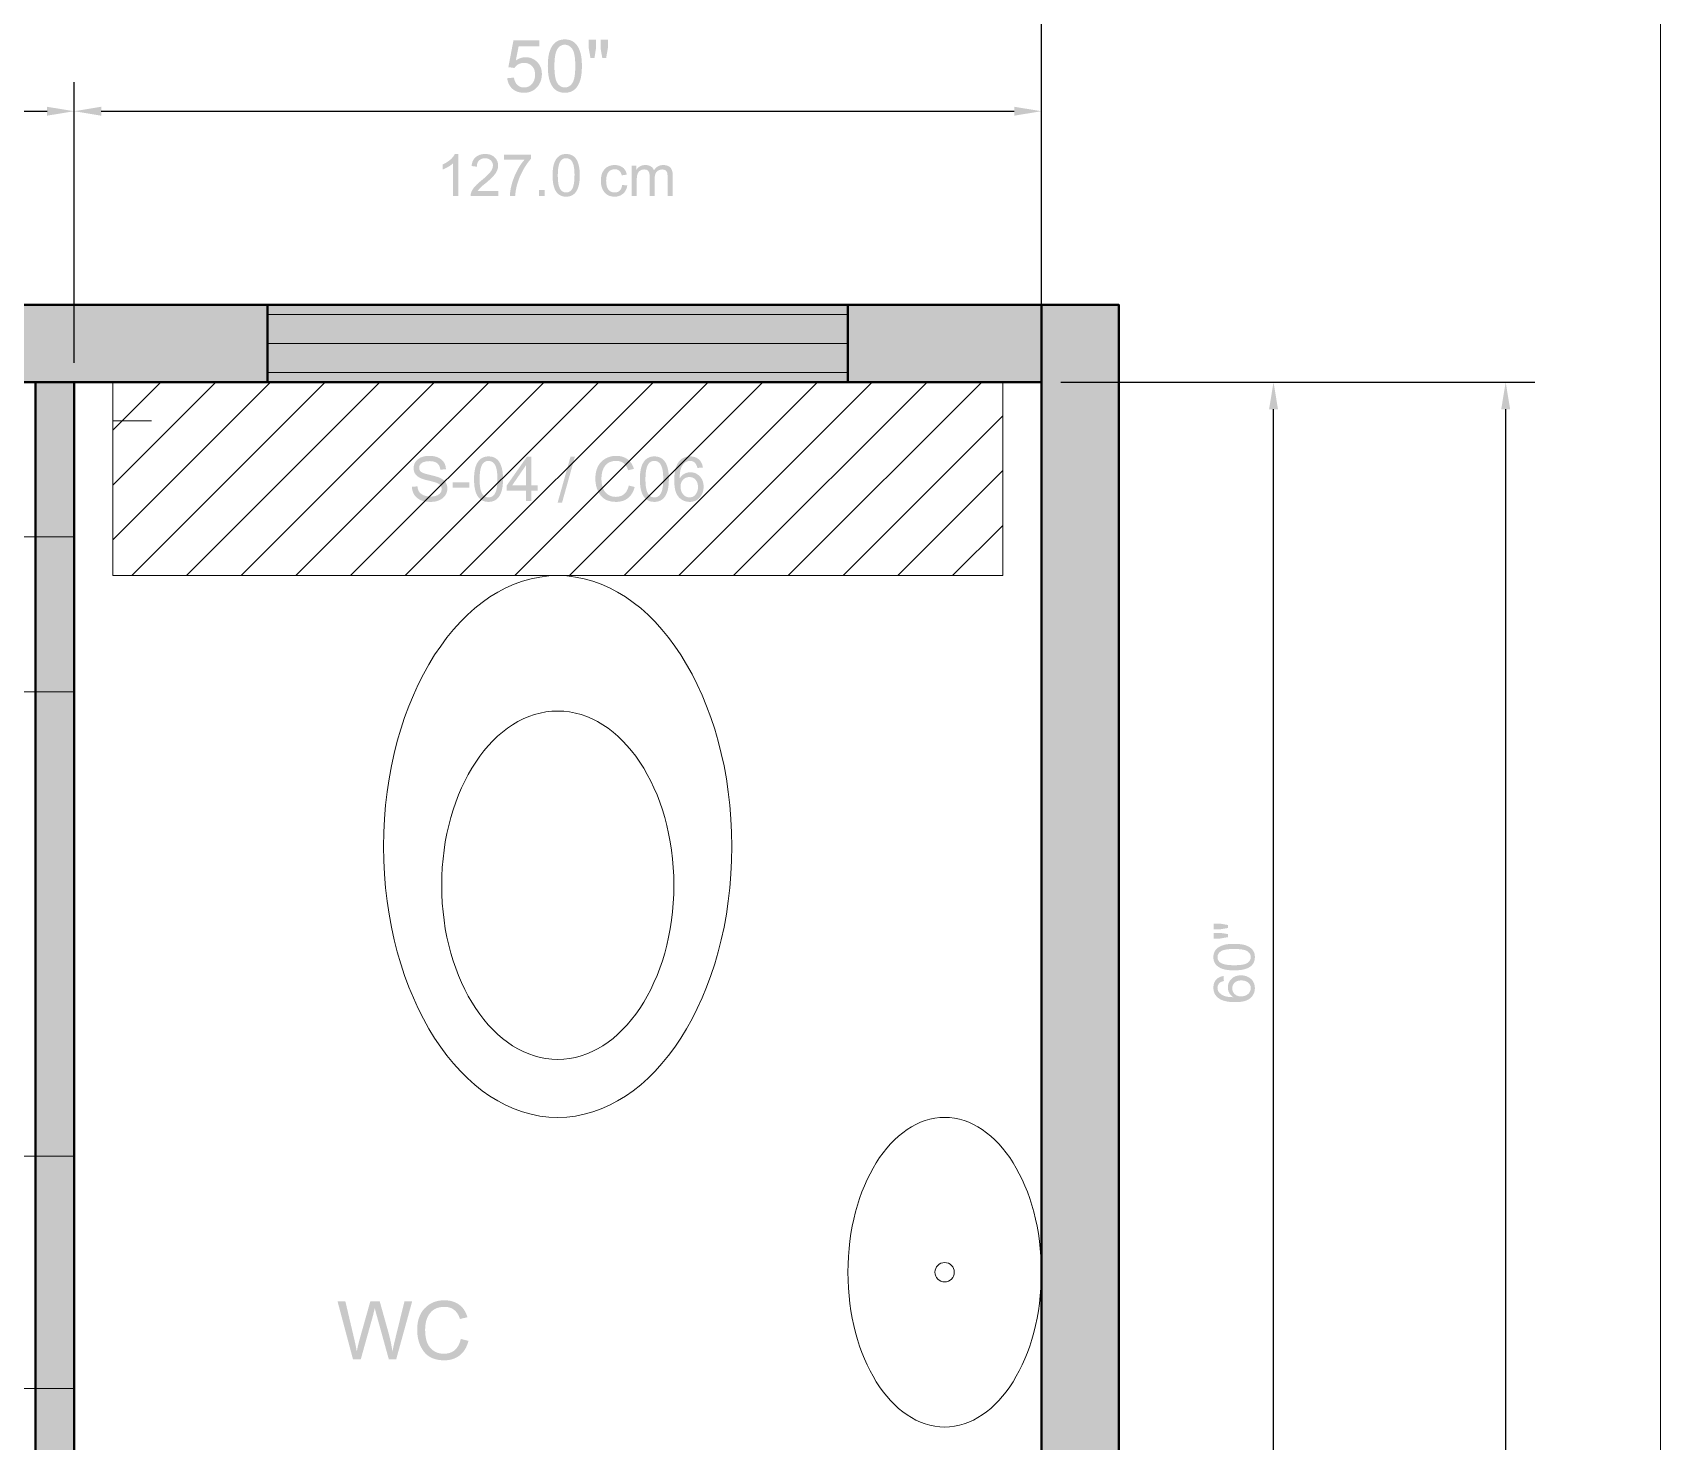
# Model space of a CAD drawing. Header units: inches. Extents: x 0 to 700, y 0 to 895.
# Drawn here: x 165.9 to 250, y 785.3 to 858.1 of the extents above; entities that cross this region are included whole.
import ezdxf

# ---------------------------------------------------------------- set-up
doc = ezdxf.new("R2010")
doc.units = ezdxf.units.IN
doc.header["$MEASUREMENT"] = 0
for name, color, linetype, lineweight in [('A-ANNO-TEXT', 7, 'Continuous', 13), ('A-DIMS-IMP', 7, 'Continuous', 13), ('A-DIMS-MET', 7, 'Continuous', 13), ('A-ELEV-LINE', 7, 'Continuous', 13), ('A-FIXT-PLMB', 7, 'Continuous', 18), ('A-FLOR-PATT', 7, 'Continuous', 13), ('A-GLAZ', 7, 'Continuous', 13), ('A-MILLWORK-STOR', 7, 'Continuous', 18), ('A-WALL-EXIST', 7, 'Continuous', 40), ('A-WALL-NEW', 7, 'Continuous', 40)]:
    doc.layers.add(name, color=color, linetype=linetype, lineweight=lineweight)

msp = doc.modelspace()

# ---------------------------------------------------------------- hatches: boundary and pattern name
at = {"layer": 'A-ANNO-TEXT'}
h = msp.add_hatch(color=7, dxfattribs=at)
h.paths.add_polyline_path([(186.928, 835.475), (186.922, 835.529), (186.911, 835.578), (186.897, 835.625), (186.879, 835.668), (186.858, 835.707), (186.832, 835.744), (186.803, 835.776), (186.77, 835.806), (186.733, 835.832), (186.693, 835.854), (186.648, 835.873), (186.6, 835.889), (186.548, 835.901), (186.493, 835.909), (186.433, 835.915), (186.37, 835.916), (186.258, 835.911), (186.156, 835.894), (186.066, 835.867), (185.987, 835.828), (185.952, 835.805), (185.923, 835.779), (185.897, 835.751), (185.876, 835.721), (185.86, 835.687), (185.849, 835.652), (185.842, 835.613), (185.84, 835.573), (185.841, 835.537), (185.847, 835.503), (185.856, 835.472), (185.868, 835.443), (185.884, 835.416), (185.904, 835.392), (185.927, 835.37), (185.953, 835.351), (185.985, 835.332), (186.023, 835.314), (186.068, 835.296), (186.119, 835.278), (186.177, 835.26), (186.241, 835.242), (186.312, 835.224), (186.389, 835.206), (186.525, 835.174), (186.648, 835.142), (186.758, 835.11), (186.855, 835.077), (186.942, 835.039), (187.022, 834.993), (187.096, 834.937), (187.164, 834.872), (187.194, 834.836), (187.22, 834.797), (187.242, 834.755), (187.26, 834.71), (187.274, 834.661), (187.284, 834.61), (187.29, 834.556), (187.292, 834.5), (187.289, 834.427), (187.278, 834.358), (187.259, 834.291), (187.233, 834.228), (187.2, 834.168), (187.16, 834.111), (187.112, 834.057), (187.056, 834.007), (186.995, 833.961), (186.929, 833.921), (186.859, 833.887), (186.784, 833.86), (186.705, 833.838), (186.621, 833.823), (186.533, 833.814), (186.44, 833.811), (186.323, 833.814), (186.213, 833.824), (186.111, 833.841), (186.017, 833.865), (185.93, 833.895), (185.85, 833.933), (185.779, 833.977), (185.715, 834.027), (185.658, 834.083), (185.609, 834.144), (185.566, 834.208), (185.531, 834.276), (185.502, 834.348), (185.481, 834.424), (185.467, 834.505), (185.46, 834.589), (185.749, 834.614), (185.756, 834.547), (185.77, 834.485), (185.788, 834.428), (185.812, 834.375), (185.841, 834.327), (185.876, 834.284), (185.916, 834.246), (185.962, 834.212), (186.011, 834.182), (186.063, 834.156), (186.118, 834.135), (186.175, 834.117), (186.234, 834.103), (186.296, 834.093), (186.361, 834.087), (186.428, 834.085), (186.49, 834.087), (186.55, 834.092), (186.606, 834.1), (186.659, 834.112), (186.709, 834.126), (186.756, 834.144), (186.8, 834.166), (186.841, 834.19), (186.878, 834.218), (186.91, 834.248), (186.937, 834.28), (186.96, 834.314), (186.977, 834.351), (186.989, 834.39), (186.997, 834.432), (186.999, 834.476), (186.996, 834.521), (186.989, 834.564), (186.976, 834.603), (186.958, 834.639), (186.935, 834.671), (186.906, 834.701), (186.873, 834.727), (186.834, 834.751), (186.79, 834.772), (186.738, 834.794), (186.679, 834.815), (186.614, 834.836), (186.541, 834.857), (186.461, 834.879), (186.375, 834.9), (186.281, 834.921), (186.188, 834.943), (186.101, 834.967), (186.021, 834.993), (185.947, 835.022), (185.881, 835.052), (185.821, 835.085), (185.768, 835.12), (185.722, 835.157), (185.682, 835.196), (185.647, 835.239), (185.618, 835.284), (185.594, 835.332), (185.575, 835.383), (185.562, 835.436), (185.554, 835.493), (185.551, 835.552), (185.554, 835.62), (185.564, 835.684), (185.581, 835.746), (185.605, 835.804), (185.635, 835.86), (185.673, 835.913), (185.717, 835.962), (185.767, 836.009), (185.824, 836.051), (185.885, 836.088), (185.952, 836.119), (186.023, 836.144), (186.099, 836.164), (186.18, 836.178), (186.266, 836.186), (186.357, 836.189), (186.451, 836.186), (186.539, 836.178), (186.623, 836.164), (186.703, 836.144), (186.777, 836.119), (186.847, 836.088), (186.913, 836.052), (186.973, 836.01), (187.028, 835.962), (187.076, 835.91), (187.117, 835.854), (187.151, 835.792), (187.179, 835.726), (187.199, 835.655), (187.213, 835.579), (187.22, 835.499), (186.928, 835.475)])
h.paths.add_polyline_path([(188.425, 834.54), (187.562, 834.54), (187.562, 834.824), (188.425, 834.824), (188.425, 834.54)])
h.paths.add_polyline_path([(189.421, 836.161), (189.512, 836.156), (189.597, 836.143), (189.676, 836.12), (189.749, 836.087), (189.817, 836.046), (189.878, 835.996), (189.934, 835.936), (189.984, 835.867), (190.028, 835.789), (190.066, 835.701), (190.098, 835.605), (190.124, 835.499), (190.145, 835.384), (190.16, 835.26), (190.168, 835.127), (190.171, 834.984), (190.168, 834.84), (190.159, 834.706), (190.144, 834.581), (190.123, 834.466), (190.096, 834.36), (190.062, 834.264), (190.023, 834.177), (189.978, 834.1), (189.926, 834.032), (189.87, 833.974), (189.808, 833.924), (189.742, 833.883), (189.669, 833.851), (189.592, 833.829), (189.509, 833.815), (189.421, 833.811), (189.331, 833.815), (189.246, 833.829), (189.167, 833.852), (189.094, 833.884), (189.027, 833.925), (188.965, 833.976), (188.91, 834.035), (188.86, 834.104), (188.816, 834.182), (188.778, 834.269), (188.746, 834.365), (188.72, 834.471), (188.699, 834.585), (188.685, 834.709), (188.676, 834.842), (188.673, 834.984), (188.676, 835.128), (188.685, 835.263), (188.7, 835.388), (188.721, 835.503), (188.749, 835.609), (188.782, 835.705), (188.821, 835.792), (188.867, 835.87), (188.918, 835.938), (188.974, 835.997), (189.036, 836.047), (189.102, 836.088), (189.174, 836.12), (189.251, 836.143), (189.334, 836.156), (189.421, 836.161)])
h.paths.add_polyline_path([(189.421, 834.043), (189.476, 834.046), (189.528, 834.057), (189.576, 834.074), (189.621, 834.098), (189.662, 834.129), (189.7, 834.167), (189.734, 834.212), (189.765, 834.263), (189.792, 834.323), (189.816, 834.391), (189.836, 834.468), (189.852, 834.554), (189.865, 834.648), (189.874, 834.752), (189.879, 834.864), (189.881, 834.984), (189.88, 835.069), (189.878, 835.149), (189.874, 835.225), (189.868, 835.296), (189.861, 835.362), (189.852, 835.423), (189.842, 835.48), (189.83, 835.533), (189.801, 835.626), (189.766, 835.707), (189.724, 835.775), (189.676, 835.831), (189.622, 835.874), (189.56, 835.904), (189.493, 835.923), (189.418, 835.929), (189.363, 835.925), (189.312, 835.915), (189.263, 835.897), (189.219, 835.873), (189.178, 835.841), (189.141, 835.803), (189.107, 835.757), (189.076, 835.704), (189.049, 835.644), (189.026, 835.575), (189.006, 835.498), (188.99, 835.412), (188.978, 835.318), (188.969, 835.215), (188.963, 835.104), (188.962, 834.984), (188.962, 834.901), (188.965, 834.821), (188.969, 834.747), (188.975, 834.676), (188.982, 834.611), (188.991, 834.549), (189.001, 834.492), (189.013, 834.44), (189.042, 834.346), (189.078, 834.265), (189.119, 834.196), (189.167, 834.141), (189.221, 834.098), (189.282, 834.067), (189.348, 834.049), (189.421, 834.043)])
h.paths.add_polyline_path([(191.954, 834.399), (191.643, 834.399), (191.643, 833.85), (191.361, 833.85), (191.361, 834.399), (190.364, 834.399), (190.364, 834.66), (191.411, 836.15), (191.643, 836.15), (191.643, 834.66), (191.954, 834.66), (191.954, 834.399)])
h.paths.add_polyline_path([(191.361, 834.66), (191.361, 835.698), (191.354, 835.698), (190.64, 834.66), (191.361, 834.66)])
h.paths.add_polyline_path([(193.888, 836.15), (193.223, 833.773), (192.995, 833.773), (193.661, 836.15), (193.888, 836.15)])
h.paths.add_polyline_path([(196.976, 834.58), (196.948, 834.486), (196.916, 834.398), (196.879, 834.317), (196.838, 834.241), (196.792, 834.172), (196.741, 834.109), (196.685, 834.052), (196.625, 834.001), (196.561, 833.957), (196.494, 833.918), (196.423, 833.885), (196.35, 833.858), (196.273, 833.838), (196.194, 833.823), (196.111, 833.814), (196.025, 833.811), (195.888, 833.816), (195.762, 833.833), (195.644, 833.861), (195.537, 833.899), (195.439, 833.949), (195.35, 834.01), (195.271, 834.082), (195.202, 834.165), (195.141, 834.255), (195.089, 834.35), (195.045, 834.45), (195.008, 834.554), (194.98, 834.663), (194.96, 834.776), (194.948, 834.894), (194.944, 835.016), (194.949, 835.15), (194.963, 835.276), (194.987, 835.395), (195.02, 835.507), (195.062, 835.611), (195.115, 835.707), (195.176, 835.796), (195.247, 835.878), (195.326, 835.951), (195.41, 836.014), (195.5, 836.068), (195.594, 836.111), (195.695, 836.145), (195.8, 836.17), (195.911, 836.184), (196.028, 836.189), (196.11, 836.187), (196.19, 836.179), (196.266, 836.165), (196.339, 836.146), (196.41, 836.122), (196.477, 836.093), (196.541, 836.058), (196.602, 836.018), (196.66, 835.973), (196.712, 835.923), (196.761, 835.868), (196.805, 835.808), (196.845, 835.743), (196.88, 835.673), (196.91, 835.598), (196.936, 835.518), (196.638, 835.447), (196.618, 835.505), (196.596, 835.56), (196.571, 835.61), (196.543, 835.657), (196.513, 835.701), (196.481, 835.74), (196.446, 835.776), (196.409, 835.808), (196.37, 835.836), (196.328, 835.861), (196.283, 835.882), (196.236, 835.899), (196.187, 835.912), (196.135, 835.921), (196.081, 835.927), (196.025, 835.929), (195.934, 835.925), (195.848, 835.913), (195.768, 835.894), (195.694, 835.867), (195.625, 835.832), (195.562, 835.79), (195.505, 835.74), (195.454, 835.682), (195.408, 835.617), (195.369, 835.548), (195.335, 835.473), (195.308, 835.392), (195.287, 835.307), (195.271, 835.216), (195.262, 835.12), (195.259, 835.019), (195.262, 834.903), (195.272, 834.794), (195.288, 834.693), (195.31, 834.6), (195.339, 834.515), (195.374, 834.437), (195.416, 834.367), (195.464, 834.305), (195.517, 834.25), (195.574, 834.203), (195.635, 834.163), (195.7, 834.13), (195.769, 834.104), (195.841, 834.086), (195.918, 834.075), (195.998, 834.071), (196.064, 834.073), (196.127, 834.08), (196.186, 834.092), (196.243, 834.108), (196.296, 834.128), (196.346, 834.153), (196.393, 834.183), (196.437, 834.217), (196.477, 834.256), (196.515, 834.299), (196.549, 834.347), (196.58, 834.4), (196.608, 834.457), (196.633, 834.519), (196.654, 834.585), (196.673, 834.656), (196.976, 834.58)])
h.paths.add_polyline_path([(197.994, 836.161), (198.085, 836.156), (198.17, 836.143), (198.249, 836.12), (198.322, 836.087), (198.389, 836.046), (198.451, 835.996), (198.506, 835.936), (198.556, 835.867), (198.6, 835.789), (198.638, 835.701), (198.67, 835.605), (198.697, 835.499), (198.717, 835.384), (198.732, 835.26), (198.741, 835.127), (198.744, 834.984), (198.741, 834.84), (198.732, 834.706), (198.716, 834.581), (198.695, 834.466), (198.668, 834.36), (198.635, 834.264), (198.595, 834.177), (198.55, 834.1), (198.499, 834.032), (198.443, 833.974), (198.381, 833.924), (198.314, 833.883), (198.242, 833.851), (198.164, 833.829), (198.082, 833.815), (197.994, 833.811), (197.903, 833.815), (197.818, 833.829), (197.739, 833.852), (197.666, 833.884), (197.599, 833.925), (197.538, 833.976), (197.482, 834.035), (197.433, 834.104), (197.389, 834.182), (197.351, 834.269), (197.319, 834.365), (197.292, 834.471), (197.272, 834.585), (197.257, 834.709), (197.248, 834.842), (197.245, 834.984), (197.248, 835.128), (197.258, 835.263), (197.273, 835.388), (197.294, 835.503), (197.321, 835.609), (197.354, 835.705), (197.394, 835.792), (197.439, 835.87), (197.49, 835.938), (197.547, 835.997), (197.608, 836.047), (197.675, 836.088), (197.747, 836.12), (197.824, 836.143), (197.906, 836.156), (197.994, 836.161)])
h.paths.add_polyline_path([(197.994, 834.043), (198.049, 834.046), (198.101, 834.057), (198.149, 834.074), (198.193, 834.098), (198.235, 834.129), (198.272, 834.167), (198.307, 834.212), (198.337, 834.263), (198.365, 834.323), (198.388, 834.391), (198.408, 834.468), (198.424, 834.554), (198.437, 834.648), (198.446, 834.752), (198.452, 834.864), (198.453, 834.984), (198.453, 835.069), (198.45, 835.149), (198.446, 835.225), (198.441, 835.296), (198.434, 835.362), (198.425, 835.423), (198.414, 835.48), (198.402, 835.533), (198.374, 835.626), (198.339, 835.707), (198.297, 835.775), (198.249, 835.831), (198.194, 835.874), (198.133, 835.904), (198.065, 835.923), (197.991, 835.929), (197.936, 835.925), (197.884, 835.915), (197.836, 835.897), (197.791, 835.873), (197.75, 835.841), (197.713, 835.803), (197.679, 835.757), (197.649, 835.704), (197.622, 835.644), (197.599, 835.575), (197.579, 835.498), (197.563, 835.412), (197.55, 835.318), (197.541, 835.215), (197.536, 835.104), (197.534, 834.984), (197.535, 834.901), (197.537, 834.821), (197.541, 834.747), (197.547, 834.676), (197.554, 834.611), (197.563, 834.549), (197.574, 834.492), (197.586, 834.44), (197.615, 834.346), (197.65, 834.265), (197.692, 834.196), (197.74, 834.141), (197.794, 834.098), (197.854, 834.067), (197.921, 834.049), (197.994, 834.043)])
h.paths.add_polyline_path([(199.309, 835.036), (199.36, 835.107), (199.416, 835.169), (199.478, 835.222), (199.544, 835.264), (199.616, 835.298), (199.693, 835.321), (199.775, 835.336), (199.862, 835.34), (199.932, 835.337), (199.998, 835.327), (200.062, 835.311), (200.124, 835.288), (200.182, 835.259), (200.238, 835.223), (200.292, 835.181), (200.342, 835.132), (200.389, 835.078), (200.429, 835.02), (200.463, 834.959), (200.491, 834.894), (200.512, 834.826), (200.528, 834.753), (200.537, 834.678), (200.54, 834.598), (200.537, 834.518), (200.528, 834.441), (200.512, 834.366), (200.491, 834.295), (200.463, 834.227), (200.429, 834.162), (200.389, 834.1), (200.343, 834.041), (200.292, 833.987), (200.237, 833.94), (200.177, 833.901), (200.114, 833.868), (200.047, 833.843), (199.975, 833.825), (199.9, 833.814), (199.82, 833.811), (199.739, 833.815), (199.661, 833.826), (199.585, 833.845), (199.513, 833.872), (199.444, 833.906), (199.379, 833.948), (199.316, 833.998), (199.256, 834.056), (199.201, 834.123), (199.154, 834.202), (199.114, 834.293), (199.081, 834.396), (199.056, 834.51), (199.038, 834.637), (199.027, 834.776), (199.023, 834.926), (199.026, 835.075), (199.036, 835.215), (199.053, 835.345), (199.076, 835.465), (199.105, 835.576), (199.142, 835.677), (199.185, 835.769), (199.234, 835.851), (199.29, 835.924), (199.351, 835.987), (199.419, 836.04), (199.492, 836.084), (199.572, 836.117), (199.657, 836.142), (199.748, 836.156), (199.845, 836.161), (199.909, 836.159), (199.97, 836.152), (200.028, 836.141), (200.084, 836.125), (200.137, 836.105), (200.188, 836.08), (200.237, 836.05), (200.283, 836.017), (200.325, 835.978), (200.364, 835.936), (200.397, 835.889), (200.427, 835.837), (200.452, 835.782), (200.473, 835.722), (200.489, 835.657), (200.501, 835.588), (200.218, 835.563), (200.196, 835.649), (200.165, 835.723), (200.128, 835.786), (200.083, 835.837), (200.03, 835.877), (199.971, 835.906), (199.904, 835.923), (199.829, 835.929), (199.776, 835.925), (199.725, 835.915), (199.676, 835.899), (199.628, 835.875), (199.583, 835.845), (199.539, 835.808), (199.497, 835.764), (199.458, 835.714), (199.421, 835.656), (199.39, 835.591), (199.363, 835.518), (199.341, 835.437), (199.324, 835.348), (199.312, 835.252), (199.305, 835.148), (199.302, 835.036), (199.309, 835.036)])
h.paths.add_polyline_path([(199.814, 834.043), (199.861, 834.045), (199.906, 834.053), (199.949, 834.065), (199.99, 834.082), (200.028, 834.104), (200.064, 834.131), (200.098, 834.163), (200.129, 834.2), (200.157, 834.24), (200.182, 834.282), (200.203, 834.327), (200.22, 834.373), (200.233, 834.422), (200.242, 834.472), (200.248, 834.525), (200.25, 834.58), (200.248, 834.634), (200.242, 834.686), (200.233, 834.736), (200.22, 834.783), (200.203, 834.828), (200.182, 834.87), (200.157, 834.911), (200.129, 834.948), (200.098, 834.982), (200.063, 835.012), (200.027, 835.037), (199.987, 835.058), (199.946, 835.074), (199.901, 835.085), (199.854, 835.092), (199.804, 835.094), (199.758, 835.092), (199.714, 835.086), (199.672, 835.075), (199.631, 835.06), (199.591, 835.041), (199.553, 835.017), (199.517, 834.989), (199.483, 834.957), (199.451, 834.921), (199.424, 834.883), (199.4, 834.842), (199.381, 834.798), (199.367, 834.751), (199.356, 834.702), (199.35, 834.65), (199.348, 834.595), (199.35, 834.539), (199.356, 834.485), (199.366, 834.433), (199.381, 834.383), (199.4, 834.335), (199.422, 834.29), (199.449, 834.246), (199.48, 834.205), (199.515, 834.167), (199.551, 834.134), (199.589, 834.106), (199.63, 834.083), (199.673, 834.066), (199.718, 834.053), (199.765, 834.045), (199.814, 834.043)])
h = msp.add_hatch(color=7, dxfattribs=at)
h.paths.add_polyline_path([(185.476, 792.5), (184.649, 789.5), (184.268, 789.5), (183.614, 791.864), (183.59, 791.949), (183.572, 792.024), (183.558, 792.087), (183.548, 792.14), (183.54, 792.14), (183.456, 791.784), (182.818, 789.5), (182.416, 789.5), (181.616, 792.5), (182.021, 792.5), (182.484, 790.531), (182.506, 790.438), (182.526, 790.351), (182.544, 790.27), (182.559, 790.196), (182.573, 790.128), (182.584, 790.066), (182.593, 790.011), (182.601, 789.962), (182.602, 789.946), (182.604, 789.933), (182.604, 789.924), (182.605, 789.92), (182.613, 789.92), (182.633, 790.013), (182.652, 790.1), (182.669, 790.18), (182.686, 790.253), (182.702, 790.319), (182.716, 790.378), (182.73, 790.431), (182.742, 790.476), (183.313, 792.5), (183.796, 792.5), (184.221, 790.984), (184.296, 790.705), (184.359, 790.435), (184.411, 790.173), (184.453, 789.92), (184.461, 789.92), (184.472, 789.983), (184.486, 790.052), (184.501, 790.125), (184.518, 790.204), (184.537, 790.289), (184.557, 790.378), (184.58, 790.473), (184.604, 790.572), (185.077, 792.5), (185.476, 792.5)])
h.paths.add_polyline_path([(188.384, 790.452), (188.348, 790.329), (188.306, 790.215), (188.258, 790.109), (188.204, 790.01), (188.144, 789.92), (188.077, 789.838), (188.005, 789.764), (187.926, 789.697), (187.843, 789.639), (187.755, 789.589), (187.663, 789.546), (187.567, 789.511), (187.468, 789.484), (187.364, 789.464), (187.256, 789.453), (187.144, 789.449), (187.053, 789.451), (186.966, 789.456), (186.881, 789.465), (186.8, 789.478), (186.722, 789.494), (186.647, 789.514), (186.576, 789.537), (186.507, 789.564), (186.441, 789.595), (186.379, 789.629), (186.32, 789.667), (186.264, 789.708), (186.211, 789.753), (186.161, 789.802), (186.114, 789.854), (186.07, 789.91), (185.991, 790.029), (185.923, 790.153), (185.865, 790.283), (185.818, 790.419), (185.781, 790.56), (185.755, 790.708), (185.739, 790.861), (185.734, 791.02), (185.74, 791.195), (185.758, 791.36), (185.789, 791.515), (185.833, 791.661), (185.888, 791.796), (185.956, 791.922), (186.037, 792.039), (186.13, 792.145), (186.232, 792.24), (186.342, 792.323), (186.458, 792.392), (186.582, 792.45), (186.713, 792.494), (186.851, 792.526), (186.996, 792.545), (187.148, 792.551), (187.255, 792.548), (187.359, 792.537), (187.458, 792.52), (187.554, 792.495), (187.646, 792.464), (187.733, 792.426), (187.817, 792.38), (187.897, 792.328), (187.972, 792.269), (188.041, 792.204), (188.104, 792.132), (188.161, 792.053), (188.213, 791.969), (188.258, 791.877), (188.298, 791.78), (188.333, 791.675), (187.944, 791.583), (187.918, 791.659), (187.888, 791.73), (187.856, 791.796), (187.82, 791.857), (187.781, 791.914), (187.739, 791.965), (187.693, 792.012), (187.645, 792.054), (187.593, 792.091), (187.538, 792.123), (187.48, 792.15), (187.419, 792.172), (187.355, 792.189), (187.288, 792.202), (187.217, 792.209), (187.144, 792.211), (187.025, 792.206), (186.913, 792.191), (186.809, 792.166), (186.712, 792.131), (186.622, 792.086), (186.54, 792.03), (186.466, 791.965), (186.399, 791.889), (186.339, 791.805), (186.288, 791.714), (186.244, 791.616), (186.208, 791.512), (186.181, 791.4), (186.161, 791.282), (186.149, 791.157), (186.145, 791.025), (186.149, 790.873), (186.162, 790.732), (186.183, 790.6), (186.212, 790.479), (186.249, 790.367), (186.295, 790.266), (186.349, 790.175), (186.412, 790.093), (186.481, 790.022), (186.556, 789.96), (186.635, 789.908), (186.72, 789.865), (186.809, 789.831), (186.904, 789.808), (187.004, 789.793), (187.109, 789.789), (187.195, 789.792), (187.277, 789.8), (187.354, 789.815), (187.428, 789.836), (187.497, 789.863), (187.563, 789.896), (187.624, 789.934), (187.681, 789.979), (187.734, 790.029), (187.783, 790.086), (187.827, 790.149), (187.868, 790.217), (187.904, 790.292), (187.936, 790.373), (187.965, 790.459), (187.989, 790.552), (188.384, 790.452)])
at = {"layer": 'A-DIMS-IMP'}
h = msp.add_hatch(color=7, dxfattribs=at)
h.paths.add_polyline_path([(190.389, 855.707), (190.737, 855.737), (190.749, 855.675), (190.763, 855.618), (190.781, 855.564), (190.802, 855.514), (190.826, 855.468), (190.853, 855.426), (190.883, 855.389), (190.917, 855.355), (190.953, 855.325), (190.991, 855.299), (191.031, 855.277), (191.072, 855.259), (191.116, 855.245), (191.161, 855.235), (191.208, 855.229), (191.257, 855.227), (191.315, 855.229), (191.372, 855.238), (191.426, 855.252), (191.478, 855.272), (191.527, 855.297), (191.574, 855.328), (191.619, 855.365), (191.662, 855.407), (191.701, 855.454), (191.734, 855.505), (191.763, 855.559), (191.786, 855.617), (191.804, 855.679), (191.817, 855.744), (191.825, 855.813), (191.828, 855.886), (191.825, 855.955), (191.818, 856.02), (191.805, 856.082), (191.788, 856.14), (191.765, 856.194), (191.738, 856.244), (191.706, 856.291), (191.668, 856.333), (191.627, 856.372), (191.583, 856.405), (191.535, 856.433), (191.484, 856.456), (191.431, 856.474), (191.374, 856.487), (191.314, 856.495), (191.251, 856.497), (191.173, 856.493), (191.099, 856.479), (191.029, 856.456), (190.962, 856.425), (190.901, 856.386), (190.847, 856.341), (190.8, 856.291), (190.76, 856.236), (190.448, 856.276), (190.71, 857.663), (192.052, 857.663), (192.052, 857.346), (190.975, 857.346), (190.83, 856.621), (190.891, 856.66), (190.953, 856.695), (191.015, 856.724), (191.079, 856.748), (191.143, 856.766), (191.208, 856.78), (191.273, 856.788), (191.34, 856.79), (191.426, 856.786), (191.51, 856.775), (191.589, 856.756), (191.666, 856.729), (191.739, 856.694), (191.808, 856.652), (191.874, 856.603), (191.936, 856.545), (191.993, 856.482), (192.043, 856.414), (192.085, 856.342), (192.119, 856.265), (192.145, 856.184), (192.164, 856.099), (192.176, 856.009), (192.18, 855.915), (192.176, 855.825), (192.166, 855.738), (192.149, 855.654), (192.126, 855.574), (192.096, 855.496), (192.059, 855.422), (192.016, 855.35), (191.966, 855.282), (191.898, 855.205), (191.824, 855.138), (191.744, 855.082), (191.659, 855.036), (191.567, 855), (191.47, 854.974), (191.366, 854.959), (191.257, 854.954), (191.167, 854.957), (191.081, 854.967), (191, 854.983), (190.922, 855.006), (190.849, 855.035), (190.78, 855.07), (190.716, 855.112), (190.655, 855.16), (190.6, 855.214), (190.551, 855.272), (190.509, 855.334), (190.472, 855.4), (190.442, 855.471), (190.418, 855.545), (190.401, 855.624), (190.389, 855.707)])
h.paths.add_polyline_path([(192.487, 856.332), (192.489, 856.448), (192.493, 856.559), (192.501, 856.664), (192.512, 856.764), (192.526, 856.857), (192.542, 856.945), (192.563, 857.026), (192.586, 857.102), (192.612, 857.173), (192.641, 857.24), (192.673, 857.303), (192.708, 857.361), (192.746, 857.415), (192.787, 857.465), (192.831, 857.511), (192.878, 857.553), (192.929, 857.59), (192.982, 857.622), (193.038, 857.649), (193.098, 857.671), (193.161, 857.689), (193.226, 857.701), (193.295, 857.709), (193.367, 857.711), (193.473, 857.706), (193.571, 857.689), (193.663, 857.662), (193.749, 857.624), (193.827, 857.575), (193.898, 857.517), (193.962, 857.449), (194.019, 857.371), (194.07, 857.284), (194.115, 857.188), (194.154, 857.084), (194.187, 856.97), (194.201, 856.908), (194.214, 856.841), (194.224, 856.769), (194.233, 856.692), (194.239, 856.61), (194.244, 856.522), (194.247, 856.429), (194.248, 856.332), (194.246, 856.216), (194.242, 856.105), (194.234, 856.001), (194.223, 855.902), (194.21, 855.809), (194.193, 855.722), (194.173, 855.64), (194.15, 855.564), (194.124, 855.494), (194.095, 855.427), (194.063, 855.364), (194.028, 855.306), (193.99, 855.251), (193.949, 855.201), (193.905, 855.155), (193.858, 855.113), (193.808, 855.076), (193.755, 855.044), (193.698, 855.016), (193.638, 854.994), (193.575, 854.976), (193.509, 854.964), (193.44, 854.956), (193.367, 854.954), (193.272, 854.958), (193.183, 854.971), (193.098, 854.993), (193.019, 855.024), (192.945, 855.063), (192.876, 855.111), (192.812, 855.168), (192.754, 855.234), (192.692, 855.325), (192.637, 855.429), (192.591, 855.546), (192.554, 855.677), (192.525, 855.821), (192.504, 855.978), (192.491, 856.148), (192.487, 856.332)])
h.paths.add_polyline_path([(192.828, 856.332), (192.83, 856.172), (192.838, 856.027), (192.85, 855.895), (192.867, 855.778), (192.889, 855.674), (192.915, 855.584), (192.947, 855.509), (192.983, 855.447), (193.023, 855.395), (193.066, 855.35), (193.11, 855.313), (193.157, 855.282), (193.206, 855.257), (193.258, 855.24), (193.311, 855.23), (193.367, 855.227), (193.423, 855.23), (193.477, 855.24), (193.528, 855.258), (193.578, 855.282), (193.624, 855.313), (193.669, 855.351), (193.711, 855.396), (193.751, 855.448), (193.788, 855.51), (193.82, 855.586), (193.846, 855.675), (193.868, 855.779), (193.885, 855.896), (193.897, 856.028), (193.905, 856.173), (193.907, 856.332), (193.905, 856.491), (193.897, 856.637), (193.885, 856.769), (193.868, 856.886), (193.846, 856.99), (193.82, 857.08), (193.788, 857.156), (193.751, 857.217), (193.711, 857.269), (193.669, 857.313), (193.624, 857.351), (193.577, 857.382), (193.527, 857.406), (193.475, 857.423), (193.421, 857.433), (193.364, 857.437), (193.308, 857.434), (193.255, 857.425), (193.205, 857.409), (193.158, 857.388), (193.114, 857.361), (193.073, 857.328), (193.035, 857.289), (192.999, 857.243), (192.959, 857.175), (192.924, 857.094), (192.895, 856.999), (192.871, 856.892), (192.852, 856.771), (192.839, 856.638), (192.83, 856.491), (192.828, 856.332)])
h.paths.add_polyline_path([(194.693, 856.744), (194.601, 857.258), (194.601, 857.7), (194.979, 857.7), (194.979, 857.258), (194.896, 856.744), (194.693, 856.744)])
h.paths.add_polyline_path([(195.303, 856.744), (195.213, 857.258), (195.213, 857.7), (195.59, 857.7), (195.59, 857.258), (195.502, 856.744), (195.303, 856.744)])
h = msp.add_hatch(color=7, dxfattribs=at)
h.paths.add_polyline_path([(227.414, 809.307), (227.434, 809.051), (227.364, 809.032), (227.303, 809.009), (227.253, 808.983), (227.214, 808.954), (227.165, 808.898), (227.131, 808.837), (227.11, 808.769), (227.103, 808.696), (227.108, 808.636), (227.121, 808.58), (227.142, 808.528), (227.172, 808.479), (227.222, 808.422), (227.281, 808.371), (227.351, 808.326), (227.431, 808.287), (227.476, 808.271), (227.526, 808.257), (227.58, 808.244), (227.638, 808.234), (227.701, 808.226), (227.769, 808.22), (227.841, 808.216), (227.917, 808.214), (227.851, 808.264), (227.794, 808.318), (227.745, 808.377), (227.706, 808.442), (227.676, 808.51), (227.655, 808.58), (227.642, 808.651), (227.638, 808.724), (227.641, 808.788), (227.65, 808.849), (227.664, 808.907), (227.685, 808.963), (227.712, 809.017), (227.744, 809.068), (227.783, 809.117), (227.828, 809.163), (227.877, 809.206), (227.929, 809.243), (227.985, 809.274), (228.045, 809.299), (228.108, 809.319), (228.175, 809.333), (228.245, 809.342), (228.318, 809.345), (228.415, 809.339), (228.509, 809.323), (228.599, 809.297), (228.686, 809.259), (228.765, 809.213), (228.835, 809.158), (228.895, 809.096), (228.946, 809.025), (228.985, 808.948), (229.013, 808.866), (229.03, 808.779), (229.036, 808.687), (229.032, 808.608), (229.021, 808.533), (229.002, 808.462), (228.977, 808.395), (228.943, 808.331), (228.902, 808.271), (228.854, 808.214), (228.799, 808.161), (228.735, 808.114), (228.661, 808.072), (228.578, 808.037), (228.485, 808.009), (228.382, 807.987), (228.27, 807.971), (228.149, 807.961), (228.017, 807.958), (227.87, 807.962), (227.734, 807.972), (227.607, 807.99), (227.492, 808.014), (227.386, 808.046), (227.291, 808.085), (227.206, 808.13), (227.132, 808.183), (227.076, 808.234), (227.027, 808.29), (226.985, 808.349), (226.952, 808.413), (226.925, 808.481), (226.906, 808.554), (226.895, 808.631), (226.891, 808.711), (226.894, 808.772), (226.9, 808.83), (226.911, 808.885), (226.926, 808.937), (226.946, 808.986), (226.97, 809.033), (226.998, 809.077), (227.03, 809.118), (227.067, 809.155), (227.106, 809.189), (227.149, 809.218), (227.196, 809.244), (227.245, 809.266), (227.298, 809.284), (227.355, 809.298), (227.414, 809.307)])
h.paths.add_polyline_path([(228.32, 808.255), (228.385, 808.258), (228.45, 808.269), (228.513, 808.286), (228.575, 808.311), (228.632, 808.342), (228.682, 808.379), (228.725, 808.421), (228.76, 808.469), (228.788, 808.521), (228.808, 808.574), (228.82, 808.628), (228.824, 808.683), (228.822, 808.723), (228.816, 808.762), (228.805, 808.799), (228.791, 808.835), (228.772, 808.869), (228.75, 808.902), (228.723, 808.934), (228.692, 808.964), (228.658, 808.991), (228.62, 809.015), (228.58, 809.035), (228.537, 809.052), (228.49, 809.065), (228.441, 809.074), (228.389, 809.079), (228.334, 809.081), (228.281, 809.079), (228.231, 809.074), (228.184, 809.065), (228.139, 809.052), (228.098, 809.036), (228.059, 809.016), (228.024, 808.992), (227.991, 808.965), (227.961, 808.935), (227.936, 808.903), (227.914, 808.87), (227.897, 808.834), (227.883, 808.797), (227.873, 808.757), (227.867, 808.716), (227.865, 808.673), (227.867, 808.63), (227.873, 808.589), (227.883, 808.549), (227.897, 808.511), (227.914, 808.475), (227.936, 808.44), (227.961, 808.408), (227.991, 808.376), (228.023, 808.348), (228.058, 808.323), (228.096, 808.302), (228.136, 808.285), (228.178, 808.272), (228.223, 808.262), (228.27, 808.256), (228.32, 808.255)])
h.paths.add_polyline_path([(227.964, 809.601), (227.873, 809.602), (227.787, 809.606), (227.705, 809.612), (227.628, 809.62), (227.556, 809.631), (227.487, 809.644), (227.424, 809.66), (227.365, 809.678), (227.258, 809.721), (227.164, 809.773), (227.083, 809.835), (227.015, 809.905), (226.986, 809.944), (226.961, 809.986), (226.94, 810.03), (226.922, 810.076), (226.909, 810.125), (226.899, 810.176), (226.893, 810.23), (226.891, 810.286), (226.896, 810.368), (226.908, 810.444), (226.93, 810.516), (226.959, 810.582), (226.997, 810.643), (227.043, 810.699), (227.095, 810.749), (227.156, 810.793), (227.223, 810.832), (227.298, 810.867), (227.379, 810.897), (227.468, 810.923), (227.516, 810.934), (227.568, 810.944), (227.624, 810.952), (227.684, 810.959), (227.748, 810.964), (227.816, 810.968), (227.888, 810.97), (227.964, 810.97), (228.054, 810.969), (228.14, 810.966), (228.221, 810.96), (228.298, 810.952), (228.371, 810.941), (228.439, 810.928), (228.502, 810.912), (228.561, 810.895), (228.668, 810.852), (228.762, 810.8), (228.844, 810.738), (228.912, 810.668), (228.941, 810.629), (228.966, 810.587), (228.987, 810.543), (229.005, 810.497), (229.018, 810.448), (229.028, 810.396), (229.034, 810.342), (229.036, 810.286), (229.032, 810.212), (229.022, 810.142), (229.005, 810.076), (228.981, 810.015), (228.951, 809.957), (228.913, 809.904), (228.869, 809.854), (228.818, 809.809), (228.747, 809.76), (228.666, 809.718), (228.575, 809.682), (228.474, 809.653), (228.362, 809.63), (228.24, 809.614), (228.107, 809.604), (227.964, 809.601)])
h.paths.add_polyline_path([(227.964, 809.866), (228.088, 809.868), (228.201, 809.874), (228.304, 809.883), (228.395, 809.896), (228.476, 809.913), (228.545, 809.934), (228.604, 809.959), (228.653, 809.987), (228.693, 810.018), (228.728, 810.051), (228.757, 810.086), (228.781, 810.122), (228.8, 810.161), (228.813, 810.201), (228.821, 810.242), (228.824, 810.286), (228.821, 810.329), (228.813, 810.371), (228.8, 810.411), (228.781, 810.449), (228.757, 810.486), (228.727, 810.52), (228.692, 810.553), (228.652, 810.584), (228.604, 810.613), (228.544, 810.637), (228.475, 810.658), (228.394, 810.675), (228.303, 810.688), (228.201, 810.698), (228.088, 810.704), (227.964, 810.705), (227.84, 810.704), (227.727, 810.698), (227.624, 810.688), (227.533, 810.675), (227.452, 810.658), (227.382, 810.637), (227.323, 810.613), (227.275, 810.584), (227.235, 810.553), (227.201, 810.52), (227.171, 810.485), (227.147, 810.449), (227.129, 810.41), (227.115, 810.369), (227.108, 810.327), (227.105, 810.283), (227.107, 810.24), (227.114, 810.199), (227.126, 810.16), (227.142, 810.123), (227.164, 810.089), (227.189, 810.057), (227.22, 810.027), (227.255, 809.999), (227.308, 809.968), (227.372, 809.941), (227.445, 809.918), (227.528, 809.899), (227.622, 809.885), (227.726, 809.874), (227.84, 809.868), (227.964, 809.866)])
h.paths.add_polyline_path([(227.643, 811.317), (227.244, 811.246), (226.9, 811.246), (226.9, 811.539), (227.244, 811.539), (227.643, 811.475), (227.643, 811.317)])
h.paths.add_polyline_path([(227.643, 811.791), (227.244, 811.721), (226.9, 811.721), (226.9, 812.015), (227.244, 812.015), (227.643, 811.946), (227.643, 811.791)])
at = {"layer": 'A-DIMS-MET'}
h = msp.add_hatch(color=7, dxfattribs=at)
h.paths.add_polyline_path([(187.855, 849.62), (187.59, 849.62), (187.59, 851.31), (187.538, 851.264), (187.482, 851.219), (187.422, 851.177), (187.357, 851.136), (187.289, 851.097), (187.216, 851.059), (187.139, 851.024), (187.058, 850.99), (187.058, 851.247), (187.168, 851.303), (187.269, 851.363), (187.36, 851.426), (187.443, 851.492), (187.517, 851.562), (187.581, 851.635), (187.636, 851.711), (187.683, 851.79), (187.855, 851.79), (187.855, 849.62)])
h.paths.add_polyline_path([(189.925, 849.62), (188.494, 849.62), (188.502, 849.712), (188.526, 849.804), (188.566, 849.897), (188.622, 849.99), (188.657, 850.038), (188.699, 850.089), (188.749, 850.143), (188.805, 850.201), (188.868, 850.261), (188.938, 850.324), (189.015, 850.389), (189.098, 850.458), (189.202, 850.545), (189.301, 850.634), (189.393, 850.724), (189.48, 850.817), (189.519, 850.864), (189.554, 850.911), (189.582, 850.958), (189.606, 851.006), (189.624, 851.053), (189.638, 851.1), (189.645, 851.148), (189.648, 851.195), (189.646, 851.235), (189.641, 851.273), (189.632, 851.31), (189.619, 851.344), (189.603, 851.377), (189.583, 851.408), (189.559, 851.438), (189.532, 851.465), (189.471, 851.512), (189.401, 851.546), (189.324, 851.566), (189.24, 851.572), (189.154, 851.565), (189.076, 851.545), (189.005, 851.511), (188.941, 851.462), (188.912, 851.433), (188.888, 851.401), (188.867, 851.365), (188.85, 851.326), (188.836, 851.283), (188.827, 851.237), (188.821, 851.187), (188.818, 851.135), (188.546, 851.166), (188.555, 851.239), (188.569, 851.308), (188.588, 851.373), (188.612, 851.433), (188.642, 851.489), (188.677, 851.54), (188.717, 851.587), (188.762, 851.63), (188.811, 851.667), (188.864, 851.7), (188.919, 851.728), (188.978, 851.75), (189.04, 851.768), (189.106, 851.78), (189.174, 851.788), (189.246, 851.79), (189.323, 851.788), (189.396, 851.779), (189.465, 851.766), (189.529, 851.746), (189.589, 851.722), (189.644, 851.691), (189.695, 851.656), (189.742, 851.614), (189.783, 851.569), (189.819, 851.522), (189.85, 851.472), (189.875, 851.42), (189.894, 851.366), (189.908, 851.309), (189.916, 851.25), (189.919, 851.189), (189.917, 851.137), (189.91, 851.085), (189.898, 851.033), (189.882, 850.98), (189.861, 850.927), (189.835, 850.875), (189.805, 850.822), (189.77, 850.769), (189.728, 850.713), (189.676, 850.653), (189.616, 850.589), (189.546, 850.52), (189.467, 850.446), (189.378, 850.368), (189.281, 850.286), (189.174, 850.199), (189.117, 850.153), (189.066, 850.109), (189.02, 850.066), (188.979, 850.025), (188.942, 849.985), (188.911, 849.947), (188.884, 849.911), (188.863, 849.876), (189.925, 849.876), (189.925, 849.62)])
h.paths.add_polyline_path([(191.622, 851.546), (191.544, 851.456), (191.469, 851.361), (191.396, 851.261), (191.325, 851.155), (191.258, 851.045), (191.193, 850.929), (191.131, 850.808), (191.071, 850.682), (191.016, 850.553), (190.967, 850.423), (190.924, 850.292), (190.886, 850.16), (190.855, 850.026), (190.83, 849.892), (190.811, 849.756), (190.797, 849.62), (190.526, 849.62), (190.532, 849.731), (190.544, 849.846), (190.562, 849.963), (190.586, 850.082), (190.616, 850.204), (190.652, 850.329), (190.695, 850.457), (190.743, 850.587), (190.797, 850.717), (190.855, 850.841), (190.916, 850.962), (190.981, 851.077), (191.05, 851.188), (191.123, 851.295), (191.2, 851.397), (191.281, 851.494), (190.224, 851.494), (190.224, 851.751), (191.622, 851.751), (191.622, 851.546)])
h.paths.add_polyline_path([(192.328, 849.62), (192.026, 849.62), (192.026, 849.922), (192.328, 849.922), (192.328, 849.62)])
h.paths.add_polyline_path([(193.435, 851.79), (193.52, 851.786), (193.6, 851.773), (193.674, 851.751), (193.743, 851.721), (193.806, 851.682), (193.864, 851.635), (193.916, 851.579), (193.963, 851.514), (194.004, 851.441), (194.04, 851.359), (194.07, 851.268), (194.095, 851.169), (194.114, 851.061), (194.128, 850.944), (194.136, 850.819), (194.139, 850.685), (194.136, 850.55), (194.128, 850.424), (194.113, 850.307), (194.093, 850.198), (194.068, 850.099), (194.037, 850.009), (194, 849.927), (193.957, 849.855), (193.909, 849.791), (193.856, 849.736), (193.798, 849.689), (193.735, 849.651), (193.668, 849.621), (193.595, 849.6), (193.517, 849.587), (193.435, 849.583), (193.35, 849.587), (193.27, 849.6), (193.196, 849.622), (193.127, 849.652), (193.064, 849.691), (193.006, 849.738), (192.954, 849.794), (192.908, 849.859), (192.866, 849.932), (192.831, 850.014), (192.8, 850.104), (192.776, 850.203), (192.757, 850.311), (192.743, 850.427), (192.735, 850.552), (192.732, 850.685), (192.735, 850.82), (192.743, 850.947), (192.757, 851.064), (192.777, 851.172), (192.803, 851.272), (192.834, 851.363), (192.871, 851.444), (192.914, 851.517), (192.962, 851.581), (193.015, 851.637), (193.072, 851.684), (193.135, 851.722), (193.203, 851.752), (193.275, 851.773), (193.352, 851.786), (193.435, 851.79)])
h.paths.add_polyline_path([(193.435, 849.801), (193.486, 849.804), (193.535, 849.814), (193.58, 849.83), (193.622, 849.853), (193.661, 849.882), (193.696, 849.918), (193.728, 849.96), (193.757, 850.008), (193.783, 850.064), (193.805, 850.128), (193.824, 850.2), (193.839, 850.281), (193.851, 850.37), (193.86, 850.467), (193.865, 850.572), (193.866, 850.685), (193.866, 850.765), (193.863, 850.84), (193.86, 850.911), (193.854, 850.978), (193.848, 851.04), (193.839, 851.098), (193.83, 851.151), (193.818, 851.2), (193.791, 851.288), (193.758, 851.364), (193.719, 851.428), (193.674, 851.48), (193.623, 851.52), (193.565, 851.549), (193.502, 851.566), (193.432, 851.572), (193.38, 851.569), (193.332, 851.559), (193.286, 851.543), (193.245, 851.52), (193.206, 851.49), (193.171, 851.454), (193.139, 851.411), (193.111, 851.362), (193.085, 851.305), (193.063, 851.24), (193.045, 851.168), (193.03, 851.087), (193.018, 850.999), (193.01, 850.902), (193.005, 850.798), (193.003, 850.685), (193.004, 850.607), (193.006, 850.532), (193.01, 850.462), (193.015, 850.396), (193.022, 850.334), (193.03, 850.277), (193.04, 850.223), (193.052, 850.174), (193.079, 850.086), (193.112, 850.01), (193.151, 849.945), (193.196, 849.893), (193.247, 849.853), (193.304, 849.824), (193.366, 849.807), (193.435, 849.801)])
h.paths.add_polyline_path([(196.595, 850.161), (196.58, 850.088), (196.561, 850.021), (196.538, 849.959), (196.51, 849.902), (196.479, 849.849), (196.443, 849.802), (196.403, 849.76), (196.359, 849.722), (196.313, 849.69), (196.264, 849.661), (196.214, 849.638), (196.163, 849.618), (196.11, 849.603), (196.056, 849.592), (196, 849.585), (195.942, 849.583), (195.86, 849.587), (195.782, 849.597), (195.709, 849.615), (195.641, 849.639), (195.577, 849.67), (195.519, 849.709), (195.465, 849.754), (195.416, 849.806), (195.373, 849.864), (195.335, 849.927), (195.303, 849.994), (195.277, 850.066), (195.257, 850.142), (195.242, 850.223), (195.234, 850.308), (195.231, 850.398), (195.232, 850.472), (195.237, 850.543), (195.246, 850.61), (195.257, 850.673), (195.272, 850.732), (195.291, 850.787), (195.313, 850.839), (195.338, 850.886), (195.394, 850.971), (195.458, 851.043), (195.528, 851.1), (195.605, 851.144), (195.686, 851.177), (195.77, 851.2), (195.855, 851.214), (195.942, 851.219), (196.002, 851.217), (196.059, 851.211), (196.114, 851.201), (196.167, 851.187), (196.217, 851.17), (196.265, 851.148), (196.312, 851.123), (196.356, 851.093), (196.397, 851.06), (196.433, 851.023), (196.466, 850.983), (196.494, 850.939), (196.519, 850.891), (196.539, 850.839), (196.555, 850.784), (196.567, 850.725), (196.311, 850.685), (196.288, 850.759), (196.259, 850.823), (196.223, 850.878), (196.182, 850.922), (196.134, 850.957), (196.08, 850.982), (196.02, 850.997), (195.954, 851.002), (195.9, 851), (195.85, 850.992), (195.802, 850.98), (195.759, 850.963), (195.718, 850.94), (195.681, 850.913), (195.647, 850.881), (195.617, 850.844), (195.59, 850.803), (195.566, 850.758), (195.547, 850.709), (195.531, 850.655), (195.518, 850.598), (195.509, 850.537), (195.504, 850.473), (195.502, 850.404), (195.504, 850.334), (195.509, 850.268), (195.518, 850.206), (195.53, 850.148), (195.546, 850.094), (195.565, 850.045), (195.588, 849.999), (195.615, 849.958), (195.644, 849.921), (195.677, 849.889), (195.713, 849.863), (195.752, 849.84), (195.794, 849.823), (195.84, 849.811), (195.888, 849.804), (195.939, 849.801), (196.02, 849.807), (196.092, 849.826), (196.155, 849.856), (196.208, 849.899), (196.253, 849.954), (196.288, 850.022), (196.314, 850.101), (196.331, 850.193), (196.595, 850.161)])
h.paths.add_polyline_path([(198.942, 849.62), (198.677, 849.62), (198.677, 850.607), (198.676, 850.66), (198.673, 850.708), (198.669, 850.753), (198.662, 850.794), (198.652, 850.831), (198.636, 850.866), (198.614, 850.9), (198.586, 850.931), (198.552, 850.957), (198.508, 850.975), (198.456, 850.987), (198.396, 850.99), (198.32, 850.983), (198.25, 850.963), (198.185, 850.929), (198.126, 850.881), (198.099, 850.852), (198.076, 850.818), (198.057, 850.78), (198.041, 850.738), (198.028, 850.692), (198.02, 850.641), (198.014, 850.587), (198.012, 850.528), (198.012, 849.62), (197.747, 849.62), (197.747, 850.637), (197.746, 850.685), (197.743, 850.73), (197.737, 850.771), (197.729, 850.808), (197.719, 850.841), (197.707, 850.87), (197.693, 850.894), (197.676, 850.915), (197.636, 850.948), (197.589, 850.971), (197.535, 850.986), (197.473, 850.99), (197.431, 850.988), (197.392, 850.983), (197.354, 850.974), (197.318, 850.961), (197.283, 850.944), (197.251, 850.924), (197.221, 850.9), (197.193, 850.872), (197.167, 850.84), (197.145, 850.801), (197.126, 850.755), (197.11, 850.703), (197.098, 850.645), (197.09, 850.58), (197.084, 850.509), (197.083, 850.432), (197.083, 849.62), (196.818, 849.62), (196.818, 851.183), (197.056, 851.183), (197.056, 850.965), (197.062, 850.965), (197.104, 851.025), (197.151, 851.076), (197.202, 851.12), (197.258, 851.155), (197.319, 851.183), (197.385, 851.203), (197.455, 851.215), (197.529, 851.219), (197.612, 851.214), (197.686, 851.202), (197.753, 851.18), (197.813, 851.15), (197.865, 851.112), (197.909, 851.064), (197.945, 851.009), (197.974, 850.945), (198.02, 851.009), (198.069, 851.064), (198.123, 851.112), (198.182, 851.15), (198.244, 851.18), (198.31, 851.202), (198.381, 851.214), (198.456, 851.219), (198.515, 851.217), (198.57, 851.21), (198.621, 851.2), (198.669, 851.186), (198.712, 851.167), (198.752, 851.145), (198.788, 851.118), (198.821, 851.088), (198.849, 851.053), (198.874, 851.014), (198.895, 850.971), (198.912, 850.924), (198.925, 850.872), (198.935, 850.817), (198.94, 850.758), (198.942, 850.694), (198.942, 849.62)])
at = {"layer": 'A-MILLWORK-STOR'}
h = msp.add_hatch(dxfattribs=at)
h.set_pattern_fill('ANSI31', scale=16)
h.paths.add_polyline_path([(170, 830), (216, 830), (216, 840), (170, 840)])
at = {"layer": 'A-WALL-EXIST'}
h = msp.add_hatch(color=8, dxfattribs=at)
h.dxf.hatch_style = 1
h.paths.add_polyline_path([(14, 840), (178, 840), (178, 844), (14, 844)])
h = msp.add_hatch(color=8, dxfattribs=at)
h.dxf.hatch_style = 1
h.paths.add_polyline_path([(178, 840), (208, 840), (208, 844), (178, 844)])
h = msp.add_hatch(color=8, dxfattribs=at)
h.dxf.hatch_style = 1
h.paths.add_polyline_path([(208, 840), (218, 840), (218, 844), (208, 844)])
h = msp.add_hatch(color=8, dxfattribs=at)
h.dxf.hatch_style = 1
h.paths.add_polyline_path([(218, 640), (222, 640), (222, 844), (218, 844)])
at = {"layer": 'A-WALL-NEW'}
h = msp.add_hatch(color=8, dxfattribs=at)
h.dxf.hatch_style = 1
h.paths.add_polyline_path([(166, 780), (168, 780), (168, 840), (166, 840)])

# ---------------------------------------------------------------- linework, layer by layer
at = {"color": 7}
for p, q in [((218, 841), (218, 869.5)), ((168, 841), (168, 855.5)), ((168, 841), (168, 855.5)), ((218, 841), (218, 855.5)), ((69.4, 854), (166.6, 854)), ((169.4, 854), (216.6, 854)), ((219, 840), (243.5, 840)), ((219, 840), (231.5, 840)), ((230, 781.4), (230, 838.6)), ((242, 641.4), (242, 838.6))]:
    msp.add_line(p, q, dxfattribs=at)
at = {"color": 0, "linetype": 'ByBlock'}
for points in [[(166.6, 854.23), (168, 854), (166.6, 853.77)], [(169.4, 853.77), (168, 854), (169.4, 854.23)], [(216.6, 854.23), (218, 854), (216.6, 853.77)], [(229.77, 838.6), (230, 840), (230.23, 838.6)], [(241.77, 838.6), (242, 840), (242.23, 838.6)]]:
    msp.add_solid(points, dxfattribs=at)
at = {"layer": 'A-ELEV-LINE'}
msp.add_lwpolyline([(0, 0), (250, 0), (250, 895), (0, 895)], close=True, dxfattribs=at)
at = {"layer": 'A-FIXT-PLMB'}
for centre, major_axis, ratio in [((193, 816), (0, 14), 0.642857), ((193, 814), (0, 9), 0.666667), ((213, 794), (0, 8), 0.625), ((213, 794), (0.5, 0), 1)]:
    msp.add_ellipse(centre, major_axis=major_axis, ratio=ratio, dxfattribs=at)
at = {"layer": 'A-FLOR-PATT'}
for p, q in [((68, 824), (168, 824)), ((68, 800), (168, 800))]:
    msp.add_line(p, q, dxfattribs=at)
for points in [[(68, 640), (218, 640), (218, 840), (18, 840), (18, 740), (68, 740)], [(68, 788), (168, 788), (168, 840), (68, 840)], [(68, 832), (168, 832), (168, 840), (68, 840)]]:
    msp.add_lwpolyline(points, close=True, dxfattribs=at)
at = {"layer": 'A-GLAZ'}
for p, q in [((178, 843.5), (208, 843.5)), ((178, 842), (208, 842)), ((178, 840.5), (208, 840.5))]:
    msp.add_line(p, q, dxfattribs=at)
at = {"layer": 'A-MILLWORK-STOR'}
msp.add_line((170, 838), (172, 838), dxfattribs=at)
msp.add_lwpolyline([(170, 830), (216, 830), (216, 840), (170, 840)], close=True, dxfattribs=at)
at = {"layer": 'A-WALL-EXIST'}
for p, q in [((178, 840), (178, 844)), ((208, 840), (208, 844))]:
    msp.add_line(p, q, dxfattribs=at)
for points in [[(14, 840), (178, 840), (178, 844), (14, 844)], [(178, 840), (208, 840), (208, 844), (178, 844)], [(208, 840), (218, 840), (218, 844), (208, 844)], [(218, 640), (222, 640), (222, 844), (218, 844)]]:
    msp.add_lwpolyline(points, close=True, dxfattribs=at)
at = {"layer": 'A-WALL-NEW'}
msp.add_lwpolyline([(166, 780), (168, 780), (168, 840), (166, 840)], close=True, dxfattribs=at)
at = {"layer": 'Defpoints'}
for p in [(168, 854), (168, 840), (168, 840), (218, 840), (218, 840), (218, 840), (218, 840)]:
    msp.add_point(p, dxfattribs=at)

doc.saveas('drawing.dxf')
